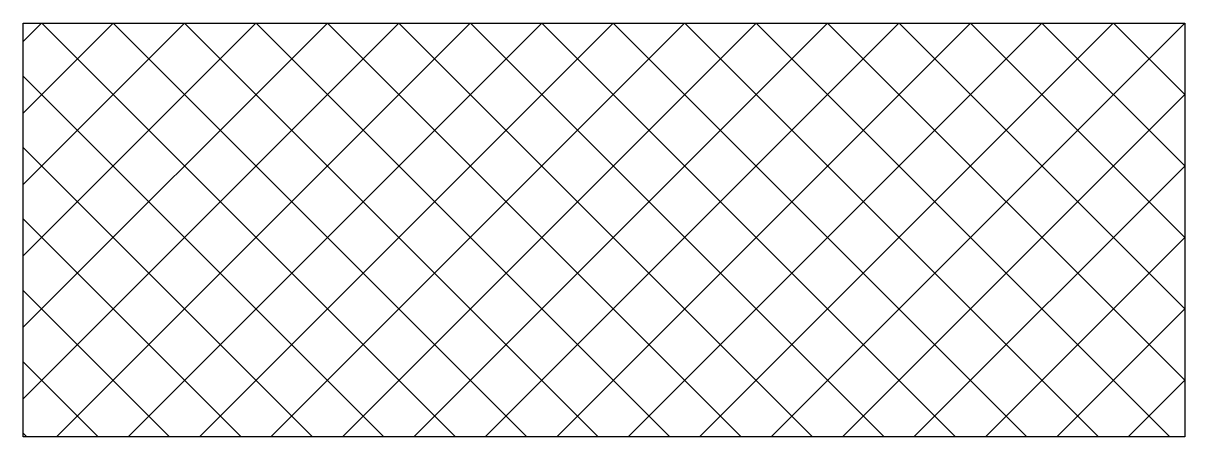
# Model space of a CAD drawing. Header units: millimetres. Extents: x -18.3 to 18.2, y 1.7 to 14.7.
import ezdxf

# ---------------------------------------------------------------- set-up
doc = ezdxf.new("R2010")
doc.units = ezdxf.units.MM

msp = doc.modelspace()

# ---------------------------------------------------------------- hatches: boundary and pattern name
h = msp.add_hatch()
h.set_pattern_fill('ANSI37', color=256, scale=0.5, angle=180, style=0)
h.set_pattern_definition([(225, (18.25, 14.7), (1.12253, -1.12253), []), (315, (18.25, 14.7), (1.12253, 1.12253), [])])
h.paths.add_polyline_path([(18.25, 1.7), (18.25, 14.7), (-18.25, 14.7), (-18.25, 1.7)])

# ---------------------------------------------------------------- linework, layer by layer
msp.add_lwpolyline([(-18.25, 1.7), (-18.25, 14.7), (18.25, 14.7), (18.25, 1.7), (-18.25, 1.7)], close=True)

doc.saveas('drawing.dxf')
